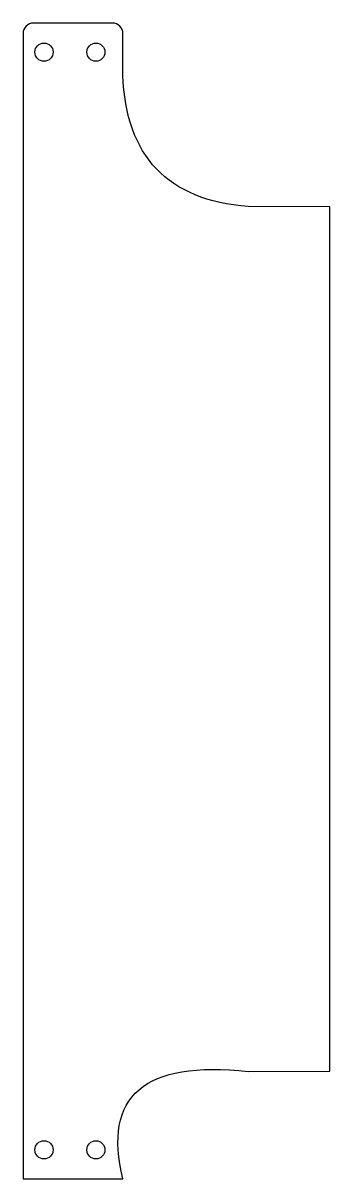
# Model space of a CAD drawing. Header units: millimetres. Extents: x -15 to 44, y -314 to -92.
import ezdxf

# ---------------------------------------------------------------- set-up
doc = ezdxf.new("R2010")
doc.units = ezdxf.units.MM

msp = doc.modelspace()

# ---------------------------------------------------------------- linework, layer by layer
at = {"color": 7, "linetype": 'Continuous', "lineweight": 25}
for p, q in [((1.93, -91.5), (-13.31, -91.5)), ((-15.31, -93.5), (-15.31, -314)), ((3.92, -101.5), (3.93, -93.5)), ((43.81, -126.86), (28.07, -126.83)), ((43.81, -293.26), (43.81, -126.86)), ((28.07, -293.3), (43.81, -293.26)), ((-15.31, -314), (3.93, -314))]:
    msp.add_line(p, q, dxfattribs=at)
for centre in [(-11.28, -97.09), (-1.28, -97.09), (-11.28, -308.41), (-1.28, -308.41)]:
    msp.add_circle(centre, 1.75, dxfattribs=at)
for centre, start, end in [((-13.31, -93.5), 90, 180), ((1.93, -93.5), 359.9406, 90)]:
    msp.add_arc(centre, 2, start, end, dxfattribs=at)
for points in [[(28.07, -126.83), (12.53, -125.59), (4.48, -117.15), (3.92, -101.5)], [(3.93, -314), (0.01, -298.04), (8.06, -291.14), (28.07, -293.3)]]:
    msp.add_open_spline(points, degree=3, dxfattribs=at)

doc.saveas('drawing.dxf')
